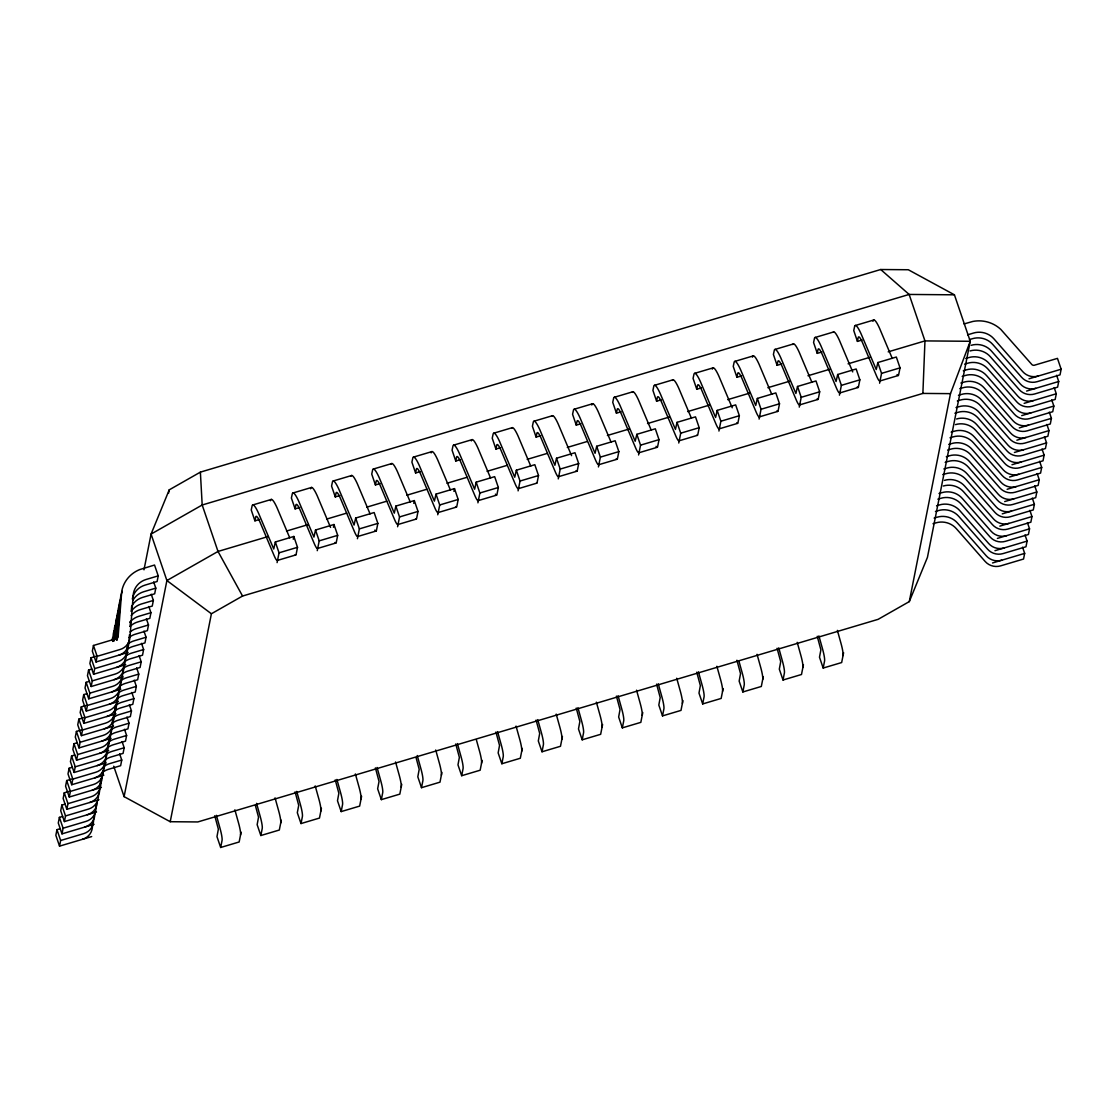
<?xml version="1.0" encoding="UTF-8"?>
<svg xmlns="http://www.w3.org/2000/svg" width="1117" height="1117" viewBox="0 0 1117 1117"><rect width="100%" height="100%" fill="white"/><g stroke="black" fill="none" stroke-linecap="round" stroke-linejoin="round"><path stroke-width="1.5" d="M880.699 269.518L908.303 269.742L954.421 294.818L970.24 341.285L927.431 557.383L909.294 601.602L878.13 619.335L197.807 821.944L170.217 821.721L211.406 613.764L242.557 596.031L922.879 393.421L924.96 340.908L909.14 294.441L880.699 269.518L200.376 472.128L169.226 489.86L151.074 534.08L143.995 569.81M92.767 822.252L92.376 827.334A14.451 13.809 11.2 0 1 82.49 839.314M93.884 816.611L93.493 821.693A14.451 13.809 11.2 0 1 83.607 833.659L60.653 840.501L59.536 846.141L91.678 836.577M95.071 811.668L94.805 815.061A14.451 13.809 11.2 0 1 84.92 827.027M96.313 804.324L95.922 809.406A14.451 13.809 11.2 0 1 86.037 821.386L63.097 828.214L61.98 833.868L94.107 824.29M98.617 793.74L98.366 797.133A14.451 13.809 11.2 0 1 88.466 809.099L65.526 815.941L64.409 821.581L96.537 812.017M100.321 782.026L99.678 790.501A14.451 13.809 11.2 0 1 89.779 802.481M101.312 778.074L100.795 784.86A14.451 13.809 11.2 0 1 90.896 796.826L67.955 803.668L66.838 809.308L98.966 799.744M102.624 771.442L102.108 778.228A14.451 13.809 11.2 0 1 92.208 790.194M112.622 641.423L113.334 633.744A30.829 29.447 11.2 0 1 114.004 630.923M103.616 767.491L103.225 772.573A14.451 13.809 11.2 0 1 93.325 784.553L70.385 791.381L69.268 797.035L101.396 787.457M113.348 640.851L114.451 628.089A30.829 29.447 11.2 0 1 115.121 625.269M104.928 760.859L104.537 765.955A14.451 13.809 11.2 0 1 94.638 777.921M114.143 641.004L115.777 621.457A30.829 29.447 11.2 0 1 117.383 615.9M106.045 755.218L105.654 760.3A14.451 13.809 11.2 0 1 95.769 772.266L72.814 779.107L71.697 784.748L103.839 775.184M115.009 638.742L116.894 615.816A30.829 29.447 11.2 0 1 118.5 610.259M107.358 748.585L106.967 753.668A14.451 13.809 11.2 0 1 97.081 765.648M115.805 638.896L118.207 609.184A30.829 29.447 11.2 0 1 119.812 603.627M108.475 742.945L108.084 748.027A14.451 13.809 11.2 0 1 98.198 759.993L75.244 766.821L74.127 772.475L106.269 762.911M116.405 640.027L119.324 603.529A30.829 29.447 11.2 0 1 120.929 597.972M109.661 738.002L109.396 741.395A14.451 13.809 11.2 0 1 99.511 753.361M117.201 640.167L120.636 596.911A30.829 29.447 11.2 0 1 122.242 591.34M110.778 732.361L110.527 735.74A14.451 13.809 11.2 0 1 100.628 747.72L77.687 754.547L76.57 760.202L108.698 750.624M112.217 724.025L112.482 720.647M113.599 714.992L112.957 723.467A14.451 13.809 11.2 0 1 103.057 735.433L80.117 742.274L79 747.915L111.128 738.351M114.911 708.36L114.269 716.835A14.451 13.809 11.2 0 1 104.37 728.801M115.903 704.408L115.386 711.194A14.451 13.809 11.2 0 1 105.487 723.16L82.546 729.987L81.429 735.642L113.557 726.064M117.215 697.776L116.699 704.562A14.451 13.809 11.2 0 1 106.799 716.528M118.207 693.825L117.816 698.907A14.451 13.809 11.2 0 1 107.916 710.887L84.976 717.714L83.859 723.369L116 713.791M119.519 687.192L119.128 692.275A14.451 13.809 11.2 0 1 109.243 704.255M120.636 681.552L120.245 686.634A14.451 13.809 11.2 0 1 110.36 698.6L87.405 705.441L86.288 711.082L118.43 701.518M121.823 676.609L121.558 680.002A14.451 13.809 11.2 0 1 111.672 691.968M123.065 669.265L122.675 674.361A14.451 13.809 11.2 0 1 112.789 686.327L89.849 693.154L88.718 698.809L120.859 689.231M124.252 664.336L123.987 667.729A14.451 13.809 11.2 0 1 114.102 679.695M125.369 658.681L125.118 662.074A14.451 13.809 11.2 0 1 115.219 674.054L92.278 680.881L91.161 686.522L123.289 676.958M127.073 646.98L126.43 655.442A14.451 13.809 11.2 0 1 116.531 667.421M128.064 643.015L127.547 649.801A14.451 13.809 11.2 0 1 117.648 661.767L94.708 668.608L93.591 674.249L125.718 664.685M129.502 634.693L128.86 643.169A14.451 13.809 11.2 0 1 118.96 655.134M130.144 626.218L130.535 621.136M131.317 610.971L131.694 605.889M60.206 828.688L56.967 829.652L55.85 835.307L59.536 846.141M62.636 816.415L59.396 817.379L58.279 823.02L61.98 833.868M65.065 804.128L61.826 805.092L60.709 810.747L64.409 821.581M69.128 791.367L64.269 792.819L63.152 798.473L66.838 809.308M71.558 779.094L66.699 780.546L65.582 786.186L69.268 797.035M72.368 767.295L69.128 768.259L68.011 773.913L71.697 784.748M74.797 755.022L71.558 755.986L70.441 761.626L74.127 772.475M77.227 742.749L73.987 743.713L72.87 749.353L76.57 760.202M81.276 729.987L76.431 731.426L75.3 737.08L79 747.915M83.719 717.7L78.86 719.153L77.743 724.793L81.429 735.642M86.149 705.427L81.29 706.879L80.173 712.52L83.859 723.369M86.958 693.629L83.719 694.592L82.602 700.247L86.288 711.082M89.388 681.356L86.149 682.319L85.032 687.96L88.718 698.809M91.817 669.069L88.578 670.046L87.461 675.687L91.161 686.522M95.867 656.321L91.022 657.759L89.891 663.414L93.591 674.249M132.309 599.033A18.961 18.109 11.2 0 1 145.056 585.113L157.106 581.51L158.223 575.869L154.537 565.034L139.653 569.6A30.829 29.447 11.2 0 0 121.753 591.256L118.123 636.732A2.583 2.471 11.2 0 1 116.629 638.561L93.451 645.486L92.334 651.127L96.02 661.976L128.148 652.398M96.02 661.976L97.137 656.321L93.451 645.486M168.541 493.267L169.226 489.86M119.645 753.849L121.753 760.035L120.636 765.69L108.586 769.278A18.961 18.109 11.2 0 0 102.136 772.657M122.074 741.562L124.182 747.762L123.065 753.403L111.016 756.991A18.961 18.109 11.2 0 0 106.031 759.309M124.504 729.289L126.612 735.489L125.495 741.129L113.445 744.718A18.961 18.109 11.2 0 0 108.475 747.022M126.933 717.016L129.041 723.202L127.924 728.856L115.875 732.445A18.961 18.109 11.2 0 0 110.904 734.749M129.363 704.729L131.471 710.929L130.354 716.569L118.304 720.158A18.961 18.109 11.2 0 0 113.334 722.476M131.806 692.456L133.914 698.642L132.783 704.296L120.734 707.885A18.961 18.109 11.2 0 0 114.297 711.264M134.235 680.169L136.344 686.369L135.227 692.023L123.177 695.612A18.961 18.109 11.2 0 0 116.726 698.991M136.665 667.896L138.773 674.096L137.656 679.736L125.607 683.325A18.961 18.109 11.2 0 0 120.622 685.643M139.094 655.623L141.203 661.809L140.086 667.463L128.036 671.052A18.961 18.109 11.2 0 0 123.065 673.356M141.524 643.336L143.632 649.535L142.515 655.19L130.466 658.779A18.961 18.109 11.2 0 0 125.495 661.082M143.953 631.063L146.062 637.262L144.945 642.903L132.895 646.492A18.961 18.109 11.2 0 0 126.458 649.871M146.397 618.79L148.505 624.975L147.388 630.63L135.325 634.219A18.961 18.109 11.2 0 0 128.888 637.598M148.826 606.503L150.935 612.702L149.818 618.357L137.768 621.946A18.961 18.109 11.2 0 0 129.963 626.525M151.256 594.23L153.364 600.429L152.247 606.07L140.197 609.659A18.961 18.109 11.2 0 0 131.178 615.579M153.685 581.957L155.794 588.142L154.677 593.797L142.627 597.386A18.961 18.109 11.2 0 0 132.546 604.744M170.217 821.721L124.099 796.63L166.894 580.547L151.074 534.08L202.191 504.996L909.14 294.441L954.421 294.818M259.549 519.461L254.927 520.843L255.653 517.157A18.961 2.709 73.4 0 1 260.317 522.826L274.084 555.512A14.451 2.066 73.4 0 0 277.644 559.826M295.195 554.744A14.451 2.066 73.4 0 0 296.131 554.325L297.513 547.316L293.827 536.467L275.34 541.982L273.735 548.992L258.613 513.373A30.829 4.398 73.4 0 0 252.177 505.568L251.241 509.994L254.927 520.843M241.09 832.165L239.15 841.981L220.663 847.482L222.06 840.473A14.451 2.066 73.4 0 0 220.035 828.409L216.405 815.326M277.086 562.633L279.041 552.817L275.34 541.982M299.719 507.509L295.097 508.877L295.823 505.191A18.961 2.709 73.4 0 1 300.487 510.86L314.254 543.546A14.451 2.066 73.4 0 0 317.814 547.875M293.268 539.246L293.827 536.467M335.072 542.457A14.451 2.066 73.4 0 0 336.287 542.359L337.683 535.35L333.983 524.515L315.511 530.017L313.947 537.082L298.784 501.407A30.829 4.398 73.4 0 0 292.347 493.602L291.397 498.042L295.097 508.877M281.261 820.199L279.32 830.029L260.833 835.53L262.23 828.507A14.451 2.066 73.4 0 0 260.205 816.443L256.561 803.36M317.256 550.681L319.197 540.851L315.511 530.017M339.875 495.543L335.268 496.911L335.994 493.239A18.961 2.709 73.4 0 1 340.657 498.894L354.424 531.594A14.451 2.066 73.4 0 0 357.985 535.909M333.438 527.28L333.983 524.515M374.907 530.058A14.451 2.066 73.4 0 0 376.457 530.407L377.853 523.384L374.153 512.549L355.681 518.051L354.061 525.074L338.954 489.455A30.829 4.398 73.4 0 0 332.517 481.636L331.567 486.077L335.268 496.911M321.431 808.233L319.476 818.063L301.004 823.564L302.4 816.555A14.451 2.066 73.4 0 0 300.375 804.477L296.731 791.408M357.426 538.715L359.367 528.886L355.681 518.051M380.045 483.577L375.424 484.96L376.164 481.273A18.961 2.709 73.4 0 1 380.827 486.928L394.594 519.628A14.451 2.066 73.4 0 0 398.155 523.943M415.706 518.846A14.451 2.066 73.4 0 0 416.627 518.442L418.009 511.432L414.323 500.584L395.851 506.085L394.287 513.164L379.124 477.49A30.829 4.398 73.4 0 0 372.687 469.671L371.738 474.111L375.424 484.96M361.601 796.267L359.646 806.097L341.174 811.598L342.556 804.589A14.451 2.066 73.4 0 0 340.545 792.512L336.901 779.443M397.596 526.749L399.537 516.934L395.851 506.085M420.215 471.611L415.594 472.994L416.32 469.308A18.961 2.709 73.4 0 1 420.983 474.962L434.764 507.663A14.451 2.066 73.4 0 0 438.311 511.977M413.779 503.362L414.323 500.584M455.568 506.573A14.451 2.066 73.4 0 0 456.797 506.476L458.179 499.467L454.493 488.618L436.007 494.119L434.401 501.142L419.294 465.524A30.829 4.398 73.4 0 0 412.857 457.705L411.908 462.145L415.594 472.994M401.757 784.316L399.816 794.131L381.344 799.632L382.726 792.623A14.451 2.066 73.4 0 0 380.702 780.56L377.071 767.477M437.752 514.783L439.707 504.968L436.007 494.119M460.386 459.659L455.764 461.028L456.49 457.342A18.961 2.709 73.4 0 1 461.153 463.01L474.92 495.697A14.451 2.066 73.4 0 0 478.481 500.011M453.949 491.396L454.493 488.618M495.403 494.161A14.451 2.066 73.4 0 0 496.953 494.51L498.35 487.501L494.663 476.666L476.177 482.167L474.627 489.232L459.45 453.558A30.829 4.398 73.4 0 0 453.013 445.753L452.078 450.193L455.764 461.028M441.927 772.35L439.986 782.165L421.5 787.68L422.896 780.657A14.451 2.066 73.4 0 0 420.872 768.594L417.241 755.511M477.922 502.832L479.877 493.002L476.177 482.167M500.556 447.694L495.934 449.062L496.66 445.376A18.961 2.709 73.4 0 1 501.324 451.045L515.091 483.731A14.451 2.066 73.4 0 0 518.651 488.059M536.467 483.144A14.451 2.066 73.4 0 0 537.123 482.544L538.52 475.535L534.82 464.7L516.347 470.201L514.742 477.21L499.62 441.592A30.829 4.398 73.4 0 0 493.183 433.787L492.234 438.227L495.934 449.062M482.097 760.384L480.156 770.213L461.67 775.715L463.066 768.691A14.451 2.066 73.4 0 0 461.042 756.628L457.398 743.559M518.093 490.866L520.033 481.036L516.347 470.201M540.712 435.728L536.104 437.096L536.83 433.424A18.961 2.709 73.4 0 1 541.494 439.079L555.261 471.779A14.451 2.066 73.4 0 0 558.821 476.093M576.065 470.69A14.451 2.066 73.4 0 0 577.294 470.592L578.69 463.569L574.99 452.734L556.517 458.235L554.898 465.258L539.79 429.64A30.829 4.398 73.4 0 0 533.354 421.821L532.404 426.261L536.104 437.096M522.267 748.418L520.313 758.248L501.84 763.749L503.236 756.74A14.451 2.066 73.4 0 0 501.212 744.662L497.568 731.593M558.263 478.9L560.203 469.084L556.517 458.235M580.882 423.762L576.26 425.144L577 421.458A18.961 2.709 73.4 0 1 581.664 427.113L595.431 459.813A14.451 2.066 73.4 0 0 598.977 464.127M616.235 458.724A14.451 2.066 73.4 0 0 617.464 458.626L618.846 451.617L615.16 440.768L596.687 446.269L595.068 453.293L579.96 417.674A30.829 4.398 73.4 0 0 573.524 409.855L572.574 414.295L576.26 425.144M562.423 736.466L560.483 746.282L542.01 751.783L543.393 744.774A14.451 2.066 73.4 0 0 541.382 732.696L537.738 719.627M598.433 466.934L600.374 457.118L596.687 446.269M621.052 411.796L616.43 413.178L617.156 409.492A18.961 2.709 73.4 0 1 621.82 415.161L635.601 447.847A14.451 2.066 73.4 0 0 639.147 452.162M656.07 446.311A14.451 2.066 73.4 0 0 657.634 446.66L659.016 439.651L655.33 428.802L636.844 434.318L635.182 441.243L620.13 405.708A30.829 4.398 73.4 0 0 613.694 397.903L612.744 402.329L616.43 413.178M602.594 724.5L600.653 734.316L582.18 739.817L583.563 732.808A14.451 2.066 73.4 0 0 581.538 720.744L577.908 707.661M638.589 454.968L640.544 445.152L636.844 434.318M661.222 399.844L656.601 401.212L657.327 397.526A18.961 2.709 73.4 0 1 661.99 403.195L675.757 435.881A14.451 2.066 73.4 0 0 679.318 440.196M696.868 435.113A14.451 2.066 73.4 0 0 697.79 434.695L699.186 427.685L695.5 416.85L677.014 422.352L675.464 429.417L660.287 393.743A30.829 4.398 73.4 0 0 653.85 385.937L652.914 390.378L656.601 401.212M642.764 712.534L640.823 722.364L622.337 727.865L623.733 720.842A14.451 2.066 73.4 0 0 621.708 708.778L618.064 695.696M678.759 443.016L680.714 433.187L677.014 422.352M701.392 387.878L696.771 389.247L697.497 385.574A18.961 2.709 73.4 0 1 702.16 391.229L715.927 423.929A14.451 2.066 73.4 0 0 719.488 428.244M736.745 422.826A14.451 2.066 73.4 0 0 737.96 422.743L739.356 415.719L735.656 404.885L717.184 410.386L715.62 417.465L700.457 381.777A30.829 4.398 73.4 0 0 694.02 373.972L693.071 378.412L696.771 389.247M682.934 700.568L680.993 710.398L662.507 715.899L663.903 708.89A14.451 2.066 73.4 0 0 661.878 696.813L658.234 683.744M718.929 431.05L720.87 421.221L717.184 410.386M741.548 375.912L736.927 377.295L737.667 373.609A18.961 2.709 73.4 0 1 742.33 379.263L756.097 411.964A14.451 2.066 73.4 0 0 759.658 416.278M776.901 410.874A14.451 2.066 73.4 0 0 778.13 410.777L779.512 403.768L775.826 392.919L757.354 398.42L755.734 405.443L740.627 369.825A30.829 4.398 73.4 0 0 734.19 362.006L733.241 366.446L736.927 377.295M723.104 688.603L721.149 698.432L702.677 703.933L704.059 696.924A14.451 2.066 73.4 0 0 702.048 684.847L698.404 671.778M759.099 419.084L761.04 409.269L757.354 398.42M781.718 363.947L777.097 365.329L777.837 361.643A18.961 2.709 73.4 0 1 782.5 367.298L796.267 399.998A14.451 2.066 73.4 0 0 799.814 404.312M817.072 398.909A14.451 2.066 73.4 0 0 818.3 398.811L819.683 391.802L815.996 380.953L797.524 386.454L795.904 393.477L780.797 357.859A30.829 4.398 73.4 0 0 774.36 350.04L773.411 354.48L777.097 365.329M763.26 676.651L761.319 686.466L742.847 691.968L744.229 684.958A14.451 2.066 73.4 0 0 742.205 672.895L739.021 661.446M799.269 407.119L801.21 397.303L797.524 386.454M821.889 351.995L817.267 353.363L817.993 349.677A18.961 2.709 73.4 0 1 822.657 355.346L836.424 388.032A14.451 2.066 73.4 0 0 839.984 392.346M857.242 386.943A14.451 2.066 73.4 0 0 858.47 386.845L859.853 379.836L856.167 368.987L837.68 374.502L836.074 381.511L820.953 345.893A30.829 4.398 73.4 0 0 814.516 338.088L813.581 342.528L817.267 353.363M803.43 664.685L801.489 674.5L783.017 680.016L784.399 672.992A14.451 2.066 73.4 0 0 782.375 660.929L778.744 647.846M839.426 395.167L841.38 385.337L837.68 374.502M862.059 340.029L857.437 341.397L858.163 337.711A18.961 2.709 73.4 0 1 862.827 343.38L876.594 376.066A14.451 2.066 73.4 0 0 880.154 380.394M897.077 374.53A14.451 2.066 73.4 0 0 898.627 374.879L900.023 367.87L896.337 357.035L877.85 362.536L876.245 369.545L861.123 333.927A30.829 4.398 73.4 0 0 854.687 326.122L853.751 330.562L857.437 341.397M843.6 652.719L841.659 662.549L823.173 668.05L824.569 661.027A14.451 2.066 73.4 0 0 822.545 648.963L818.901 635.894M879.596 383.201L881.55 373.371L877.85 362.536M909.294 601.602L950.483 393.645L970.24 341.285L924.96 340.908L888.183 351.855M1022.558 547.19L1024.666 553.39L1023.549 559.031L1000.609 565.872A14.451 13.809 11.2 0 1 985.138 561.446L956.306 528.634A18.961 18.109 11.2 0 0 936.018 522.84L933.016 523.733M1025.001 534.917L1027.109 541.103L1025.978 546.758L1003.038 553.585A14.451 13.809 11.2 0 1 987.568 549.173L958.749 516.361A18.961 18.109 11.2 0 0 938.462 510.567L935.446 511.46M1027.431 522.63L1029.539 528.83L1028.422 534.485L1005.468 541.312A14.451 13.809 11.2 0 1 989.997 536.9L961.178 504.074A18.961 18.109 11.2 0 0 940.891 498.28L937.875 499.187M1029.86 510.357L1031.968 516.557L1030.851 522.197L1007.911 529.039A14.451 13.809 11.2 0 1 992.427 524.613L963.608 491.801A18.961 18.109 11.2 0 0 943.32 486.007M1032.29 498.084L1034.398 504.27L1033.281 509.924L1010.34 516.752A14.451 13.809 11.2 0 1 994.87 512.34L966.037 479.514A18.961 18.109 11.2 0 0 945.75 473.734L942.734 474.627M1034.719 485.797L1036.827 491.997L1035.71 497.651L1012.77 504.479A14.451 13.809 11.2 0 1 997.299 500.067L968.467 467.241A18.961 18.109 11.2 0 0 948.179 461.447L945.177 462.354M1037.148 473.524L1039.257 479.724L1038.14 485.364L1015.199 492.206A14.451 13.809 11.2 0 1 999.729 487.78L970.91 454.968A18.961 18.109 11.2 0 0 950.609 449.174L947.607 450.067M1039.592 461.251L1041.7 467.437L1040.569 473.091L1017.629 479.919A14.451 13.809 11.2 0 1 1002.158 475.507L973.34 442.681A18.961 18.109 11.2 0 0 953.052 436.901L950.036 437.794M1042.021 448.964L1044.13 455.164L1043.013 460.818L1020.058 467.646A14.451 13.809 11.2 0 1 1004.588 463.234L975.769 430.408A18.961 18.109 11.2 0 0 955.482 424.614M1044.451 436.691L1046.559 442.89L1045.442 448.531L1022.502 455.373A14.451 13.809 11.2 0 1 1007.017 450.947L978.199 418.135A18.961 18.109 11.2 0 0 957.911 412.341L954.895 413.234M1046.88 424.418L1048.989 430.603L1047.872 436.258L1024.931 443.086A14.451 13.809 11.2 0 1 1009.461 438.674L980.628 405.848A18.961 18.109 11.2 0 0 960.341 400.068L957.325 400.961M1049.31 412.131L1051.418 418.33L1050.301 423.971L1027.361 430.813A14.451 13.809 11.2 0 1 1011.89 426.401L983.058 393.575A18.961 18.109 11.2 0 0 962.77 387.781L959.768 388.688M1051.739 399.858L1053.848 406.057L1052.731 411.698L1029.79 418.54A14.451 13.809 11.2 0 1 1014.32 414.114L985.501 381.302A18.961 18.109 11.2 0 0 965.214 375.507L962.198 376.401M1054.183 387.585L1056.291 393.77L1055.174 399.425L1032.22 406.253A14.451 13.809 11.2 0 1 1016.749 401.841L987.931 369.015A18.961 18.109 11.2 0 0 967.643 363.234L964.627 364.128M1056.612 375.298L1058.721 381.497L1057.604 387.138L1034.649 393.98A14.451 13.809 11.2 0 1 1019.179 389.568L990.36 356.742A18.961 18.109 11.2 0 0 970.073 350.947M964.041 323.93L972.851 321.445A30.829 29.447 11.2 0 1 1000.846 329.445L1031.913 364.589A2.583 2.471 11.2 0 0 1034.272 365.259L1057.464 358.375L1061.15 369.224L1060.033 374.865L1037.093 381.693A14.451 13.809 11.2 0 1 1021.608 377.281L992.79 344.469A18.961 18.109 11.2 0 0 972.502 338.674L969.486 339.568M270.454 500.737L270.663 500.053A30.829 4.398 73.4 0 1 277.1 507.872L289.736 537.822M310.624 488.771L310.833 488.101A30.829 4.398 73.4 0 1 317.27 495.906L330.562 527.419M431.134 452.874L431.33 452.203A30.829 4.398 73.4 0 1 437.766 460.022L450.402 489.972M471.29 440.922L471.5 440.252A30.829 4.398 73.4 0 1 477.936 448.057L490.572 478.006M591.801 405.024L591.996 404.354A30.829 4.398 73.4 0 1 598.433 412.173L611.069 442.123M712.297 369.141L712.492 368.47A30.829 4.398 73.4 0 1 718.929 376.275L732.235 407.789M752.467 357.175L752.663 356.505A30.829 4.398 73.4 0 1 759.099 364.324L771.735 394.273M872.963 321.291L873.173 320.621A30.829 4.398 73.4 0 1 879.61 328.426L892.246 358.389M252.889 504.926L271.375 499.425M293.059 492.96L311.531 487.459M333.229 480.994L351.701 475.493M373.399 469.028L391.872 463.527M413.555 457.076L432.042 451.575M453.725 445.111L472.212 439.609M493.896 433.145L512.368 427.643M534.066 421.179L552.538 415.678M574.236 409.227L592.708 403.712M614.392 397.261L632.878 391.76M654.562 385.295L673.034 379.794M694.732 373.329L713.205 367.828M734.902 361.363L753.375 355.862M775.072 349.412L793.545 343.91M815.228 337.446L833.715 331.944M855.399 325.48L873.871 319.979M268.15 536.523L218.01 551.449L166.894 580.547L211.406 613.764M286.538 531.05L308.264 524.571M326.639 519.098L346.703 513.122M366.753 507.16L386.803 501.184M406.867 495.208L426.917 489.232M446.968 483.256L467.032 477.294M487.082 471.318L507.146 465.342M527.196 459.366L547.246 453.404M567.31 447.428L587.36 441.452M607.411 435.476L629.136 429.012M647.525 423.538L669.251 417.06M687.639 411.587L709.365 405.122M727.739 399.649L749.479 393.17M767.854 387.697L789.579 381.232M807.968 375.745L829.694 369.28M848.082 363.807L869.808 357.328M158.223 575.869L146.173 579.458A18.961 18.109 11.2 0 0 133.202 595.152L129.977 637.528A14.451 13.809 11.2 0 1 120.078 649.494L97.137 656.321M967.601 334.821L973.619 333.02A18.961 18.109 11.2 0 1 993.907 338.814L1022.739 371.64A14.451 13.809 11.2 0 0 1038.21 376.052M155.794 588.142L143.744 591.731A18.961 18.109 11.2 0 0 132.741 600.625M279.041 552.817L297.513 547.316M319.197 540.851L337.683 535.35M359.367 528.886L377.853 523.384M399.537 516.934L418.009 511.432M439.707 504.968L458.179 499.467M479.877 493.002L498.35 487.501M520.033 481.036L538.52 475.535M560.203 469.084L578.69 463.569M600.374 457.118L618.846 451.617M640.544 445.152L659.016 439.651M680.714 433.187L699.186 427.685M720.87 421.221L739.356 415.719M761.04 409.269L779.512 403.768M801.21 397.303L819.683 391.802M841.38 385.337L859.853 379.836M881.55 373.371L900.023 367.87M277.211 560.483L295.684 554.981M317.382 548.517L335.854 543.016M357.552 536.551L376.024 531.05M397.708 524.585L416.194 519.084M437.878 512.633L456.35 507.118M478.048 500.667L496.52 495.166M518.218 488.701L536.691 483.2M558.374 476.736L576.861 471.234M598.544 464.77L617.031 459.269M638.715 452.818L657.187 447.317M678.885 440.852L697.357 435.351M719.055 428.886L737.527 423.385M759.211 416.92L777.697 411.419M799.381 404.968L817.867 399.453M839.551 393.002L858.024 387.501M879.721 381.037L898.194 375.535M153.364 600.429L141.314 604.018A18.961 18.109 11.2 0 0 131.234 611.376M965.744 358.473L968.76 357.58A18.961 18.109 11.2 0 1 989.048 363.374L1017.866 396.186A14.451 13.809 11.2 0 0 1033.337 400.612M150.935 612.702L138.885 616.291A18.961 18.109 11.2 0 0 129.865 622.211M963.315 370.76L966.331 369.853A18.961 18.109 11.2 0 1 986.618 375.647L1015.437 408.473A14.451 13.809 11.2 0 0 1030.907 412.885M148.505 624.975L136.456 628.564A18.961 18.109 11.2 0 0 130.005 631.943M960.885 383.033L963.887 382.14A18.961 18.109 11.2 0 1 984.189 387.92L1013.007 420.746A14.451 13.809 11.2 0 0 1028.478 425.158M146.062 637.262L134.012 640.851A18.961 18.109 11.2 0 0 127.575 644.23M958.456 395.306L961.458 394.413A18.961 18.109 11.2 0 1 981.745 400.207L1010.578 433.019A14.451 13.809 11.2 0 0 1026.048 437.445M1029.022 378.789L1061.15 369.224M143.632 649.535L131.583 653.124A18.961 18.109 11.2 0 0 126.612 655.428M956.012 407.593L959.028 406.686A18.961 18.109 11.2 0 1 979.316 412.48L1008.148 445.306A14.451 13.809 11.2 0 0 1023.619 449.718M1026.579 391.062L1058.721 381.497M141.203 661.809L129.153 665.397A18.961 18.109 11.2 0 0 124.182 667.715M1024.149 403.349L1056.291 393.77M138.773 674.096L126.724 677.684A18.961 18.109 11.2 0 0 121.753 679.988M951.153 432.139L954.169 431.246A18.961 18.109 11.2 0 1 974.457 437.04L1003.275 469.852A14.451 13.809 11.2 0 0 1018.746 474.278M1021.72 415.622L1053.848 406.057M136.344 686.369L124.294 689.957A18.961 18.109 11.2 0 0 119.31 692.261M948.724 444.426L951.74 443.533A18.961 18.109 11.2 0 1 972.027 449.313L1000.846 482.139A14.451 13.809 11.2 0 0 1016.316 486.551M1019.29 427.895L1051.418 418.33M133.914 698.642L121.865 702.244A18.961 18.109 11.2 0 0 115.414 705.623M946.294 456.699L949.296 455.806A18.961 18.109 11.2 0 1 969.584 461.6L998.416 494.412A14.451 13.809 11.2 0 0 1013.887 498.824M1016.861 440.182L1048.989 430.603M131.471 710.929L119.421 714.517A18.961 18.109 11.2 0 0 114.451 716.821M943.851 468.972L946.867 468.079A18.961 18.109 11.2 0 1 967.154 473.873L995.987 506.699A14.451 13.809 11.2 0 0 1011.457 511.111M1014.431 452.455L1046.559 442.89M129.041 723.202L116.992 726.79A18.961 18.109 11.2 0 0 112.021 729.108M1011.988 464.728L1044.13 455.164M126.612 735.489L114.562 739.077A18.961 18.109 11.2 0 0 109.592 741.381M938.992 493.532L942.008 492.639A18.961 18.109 11.2 0 1 962.296 498.433L991.114 531.245A14.451 13.809 11.2 0 0 1006.585 535.671M1009.559 477.015L1041.7 467.437M124.182 747.762L112.133 751.35A18.961 18.109 11.2 0 0 107.148 753.654M936.563 505.819L939.579 504.912A18.961 18.109 11.2 0 1 959.866 510.706L988.685 543.532A14.451 13.809 11.2 0 0 1004.155 547.944M1007.129 489.288L1039.257 479.724M121.753 760.035L109.703 763.623A18.961 18.109 11.2 0 0 104.719 765.941M934.133 518.093L937.149 517.199A18.961 18.109 11.2 0 1 957.437 522.979L986.255 555.805A14.451 13.809 11.2 0 0 1001.726 560.217M1004.7 501.561L1036.827 491.997M1002.27 513.848L1034.398 504.27M999.827 526.121L1031.968 516.557M997.397 538.408L1029.539 528.83M994.968 550.681L1027.109 541.103M992.538 562.954L1024.666 553.39M922.879 393.421L950.483 393.645M242.557 596.031L218.01 551.449L202.191 504.996L200.376 472.128M852.732 371.905L839.439 340.392A30.829 4.398 73.4 0 0 833.31 332.112M811.905 382.307L799.269 352.358A30.829 4.398 73.4 0 0 792.833 344.539M691.409 418.191L678.773 388.241A30.829 4.398 73.4 0 0 672.336 380.436M651.239 430.157L638.603 400.207A30.829 4.398 73.4 0 0 632.166 392.388M571.569 455.638L558.263 424.125A30.829 4.398 73.4 0 0 552.147 415.859M530.743 466.054L518.093 436.091A30.829 4.398 73.4 0 0 511.656 428.286M410.232 501.938L397.596 471.988A30.829 4.398 73.4 0 0 391.159 464.169M370.076 513.904L357.426 483.94A30.829 4.398 73.4 0 0 350.989 476.135M823.173 668.05L819.487 657.201L820.883 649.857L817.253 636.299M783.017 680.016L779.317 669.167L780.699 661.669L777.083 648.265M742.847 691.968L739.147 681.133L740.529 673.635L736.913 660.231M702.677 703.933L698.991 693.098L700.359 685.601L696.743 672.197M662.507 715.899L658.821 705.05L660.203 697.567L656.587 684.149M622.337 727.865L618.65 717.016L620.033 709.518L616.416 696.114M582.18 739.817L578.48 728.982L579.863 721.484L576.246 708.08M542.01 751.783L538.31 740.948L539.693 733.45L536.076 720.046M501.84 763.749L498.154 752.914L499.536 745.416L495.92 731.998M461.67 775.715L457.984 764.866L459.366 757.382L455.75 743.964M421.5 787.68L417.814 776.832L419.196 769.334L416.041 757.563M381.344 799.632L377.644 788.797L379.04 781.453L375.41 767.896M341.174 811.598L337.488 800.763L338.856 793.265L335.24 779.861M301.004 823.564L297.317 812.715L298.714 805.371L295.083 791.813M260.833 835.53L257.147 824.681L258.53 817.183L255.36 805.413M220.663 847.482L216.977 836.647L218.36 829.149L214.743 815.745M91.022 657.759L94.708 668.608M88.578 670.046L92.278 680.881M86.149 682.319L89.849 693.154M113.725 766.192L124.099 796.63M83.719 694.592L87.405 705.441M81.29 706.879L84.976 717.714M78.86 719.153L82.546 729.987M76.431 731.426L80.117 742.274M73.987 743.713L77.687 754.547M71.558 755.986L75.244 766.821M69.128 768.259L72.814 779.107M66.699 780.546L70.385 791.381M64.269 792.819L67.955 803.668M61.826 805.092L65.526 815.941M59.396 817.379L63.097 828.214M56.967 829.652L60.653 840.501M837.387 630.379L841.017 643.462A14.451 2.066 73.4 0 1 843.042 655.525M797.217 642.345L800.861 655.428A14.451 2.066 73.4 0 1 802.872 667.491M757.047 654.311L760.691 667.38A14.451 2.066 73.4 0 1 762.716 679.457M716.877 666.277L720.521 679.345A14.451 2.066 73.4 0 1 722.545 691.423M676.72 678.242L680.351 691.311A14.451 2.066 73.4 0 1 682.375 703.375M636.55 690.194L640.181 703.277A14.451 2.066 73.4 0 1 642.205 715.341M596.38 702.16L600.024 715.243A14.451 2.066 73.4 0 1 602.035 727.307M556.21 714.126L559.854 727.195A14.451 2.066 73.4 0 1 561.879 739.272M516.04 726.092L519.684 739.161A14.451 2.066 73.4 0 1 521.709 751.238M476.331 739.691L479.514 751.127A14.451 2.066 73.4 0 1 481.539 763.19M435.714 750.01L439.344 763.093A14.451 2.066 73.4 0 1 441.369 775.156M395.544 761.976L399.188 775.044A14.451 2.066 73.4 0 1 401.198 787.122M355.374 773.941L359.018 787.01A14.451 2.066 73.4 0 1 361.042 799.088M315.203 785.907L318.848 798.976A14.451 2.066 73.4 0 1 320.872 811.04M275.047 797.859L278.678 810.942A14.451 2.066 73.4 0 1 280.702 823.006M234.877 809.825L238.521 822.908A14.451 2.066 73.4 0 1 240.532 834.971M112.021 640.362A30.829 29.447 11.2 0 1 112.691 637.542M1021.189 461.991A14.451 13.809 11.2 0 1 1005.705 457.579L976.886 424.767A18.961 18.109 11.2 0 0 956.599 418.973M1035.78 388.325A14.451 13.809 11.2 0 1 1020.296 383.913L991.477 351.087A18.961 18.109 11.2 0 0 971.19 345.307M111.84 729.108A14.451 13.809 11.2 0 1 101.94 741.088M97.249 802.788A14.451 13.809 11.2 0 1 87.349 814.754M1009.028 523.384A14.451 13.809 11.2 0 1 993.558 518.972L964.725 486.146A18.961 18.109 11.2 0 0 944.437 480.366"/></g></svg>
